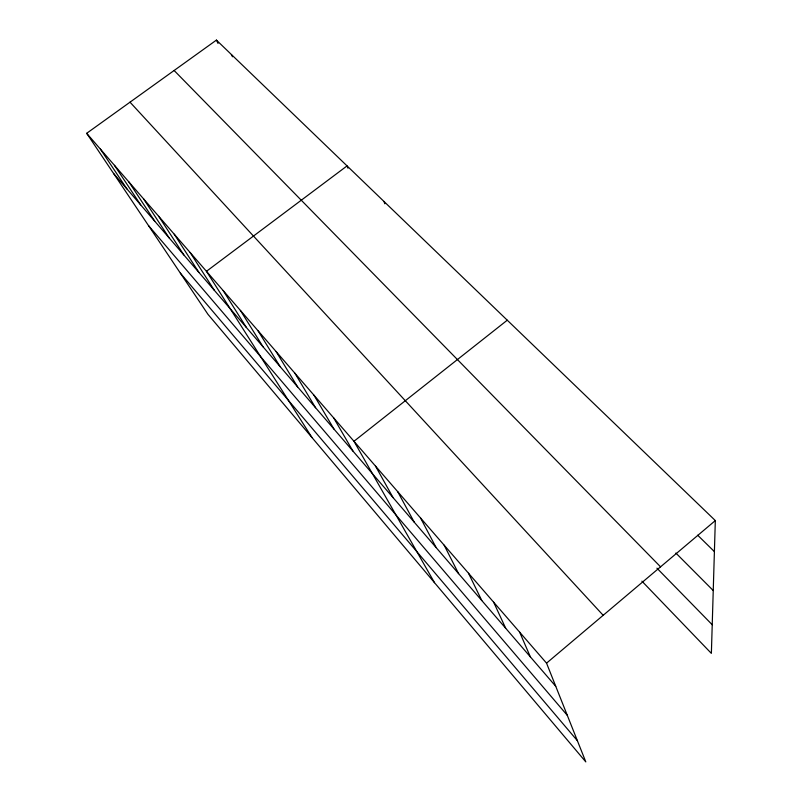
<?xml version="1.0" encoding="UTF-8"?>
<svg xmlns="http://www.w3.org/2000/svg" width="802" height="802" viewBox="0 0 802 802"><rect width="100%" height="100%" fill="white"/><g stroke="black" fill="none" stroke-linecap="round" stroke-linejoin="round"><path stroke-width="1.2" d="M86.676 133.312L546.543 663.144L585.811 761.9L207.959 314.334L86.676 133.312L216.43 40.1L715.324 520.578L711.374 653.389L641.891 581.139M546.543 663.144L715.324 520.578M507.265 320.198L353.973 441.27L434.524 582.693M697.69 535.215L714.402 551.616M675.875 553.049L713.239 590.553M174.124 70.486L660.557 566.834M656.918 568.157L712.226 624.748M130.014 102.175L603.184 615.304M113.543 173.402L555.766 686.342M148.47 225.532L567.295 715.334M180.36 273.131L577.39 740.717M100.4 149.122L126.957 188.971M114.455 165.322L140.691 204.901M128.851 181.904L154.746 221.192M143.608 198.906L169.122 237.873M158.726 216.329L183.848 254.956M174.234 234.194L198.926 272.439M190.134 252.51L214.375 290.364M311.998 437.561L206.455 271.307L347.055 165.904L347.978 168.22M223.197 290.595L246.425 327.537M240.379 310.404L263.056 346.835M258.033 330.745L280.119 366.624M276.169 351.637L297.622 386.925M294.815 373.11L315.587 407.757M313.973 395.196L334.033 429.16M333.692 417.902L352.98 451.125M375.486 466.072L393.06 497.621M397.672 491.626L414.273 522.232M420.549 517.982L436.118 547.566M444.148 545.17L458.614 573.661M468.508 573.24L481.801 600.548M216.43 40.1L218.034 43.438M231.417 54.536L232.47 56.762M493.671 602.232L505.691 628.257M519.666 632.177L530.343 656.848M383.968 201.452L384.84 203.798"/></g></svg>
